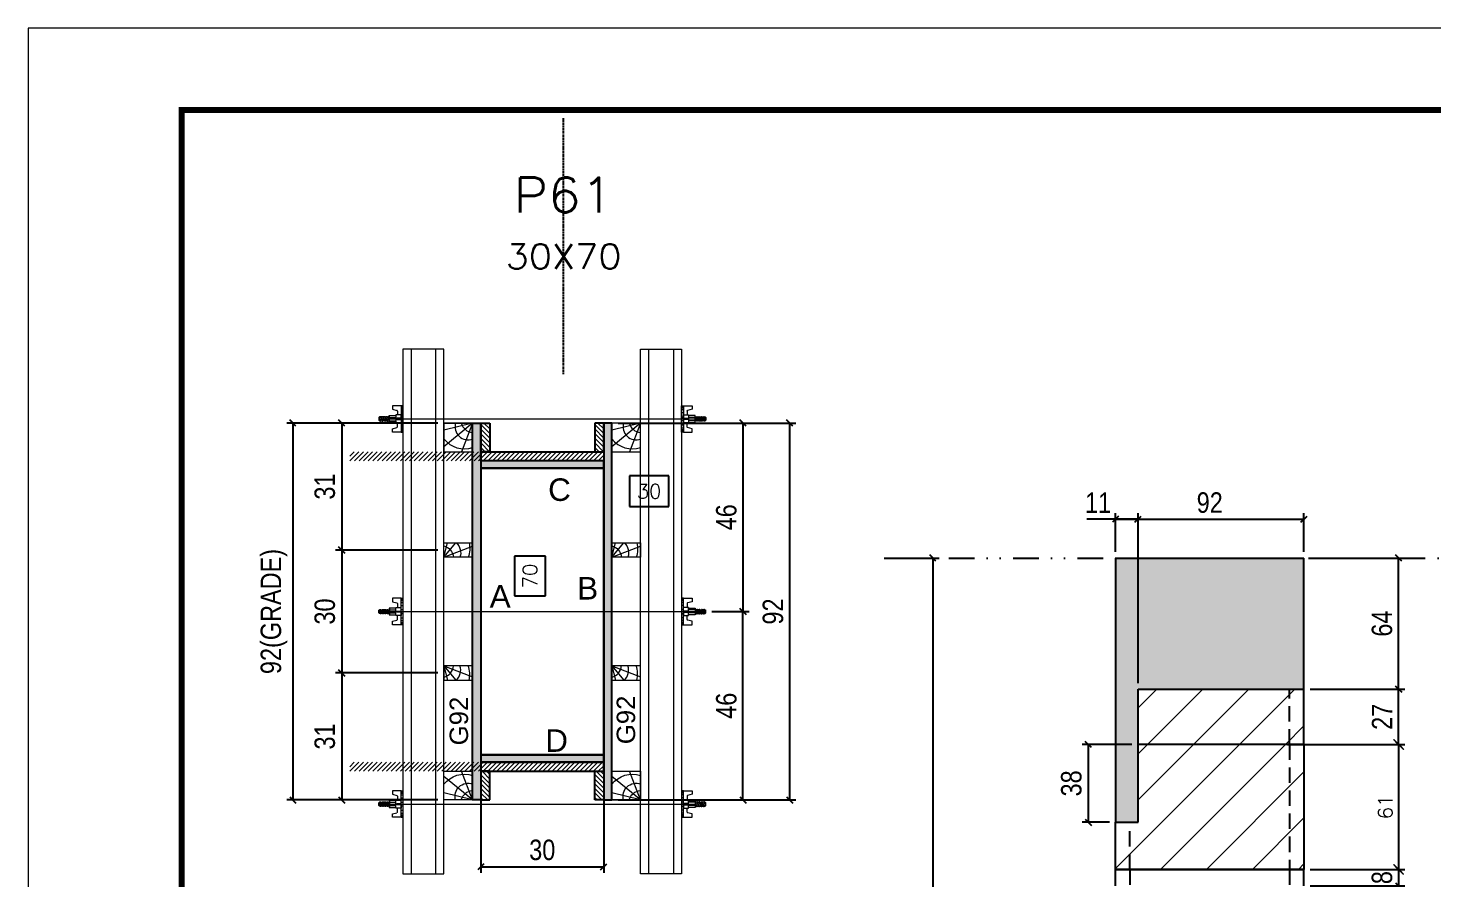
# Model space of a CAD drawing. Extents: x 28748 to 35002, y 14885 to 43501.
# Drawn here: x 30347 to 31033, y 37343 to 37758 of the extents above; entities that cross this region are included whole.
import ezdxf
from ezdxf.enums import TextEntityAlignment as Align

# ---------------------------------------------------------------- set-up
doc = ezdxf.new("R2010")
doc.units = 0
for name, pattern in [('DASHED', [0.75, 0.5, -0.25]), ('DIVIDE2', [0.625, 0.25, -0.125, 0, -0.125, 0, -0.125]), ('HIDDEN', [0.375, 0.25, -0.125])]:
    doc.linetypes.add(name, pattern=pattern)
for name, color, linetype in [('CHAPA', 1, 'Continuous'), ('COTA', 241, 'Continuous'), ('MEIO_PONT', 93, 'Continuous'), ('Nível', 160, 'Continuous'), ('Painéis', 200, 'Continuous'), ('SARRAFO', 251, 'Continuous'), ('Sarrafo de Pressão', 42, 'HIDDEN'), ('Texto de Titulo', 7, 'Continuous'), ('Texto Qtd Sarr', 242, 'Continuous'), ('TEXTO_GERAL', 7, 'Continuous')]:
    doc.layers.add(name, color=color, linetype=linetype)
for name, color, linetype, lineweight in [('Folhas', 255, 'Continuous', 9), ('Hachura', 251, 'Continuous', 9), ('Madeira', 126, 'Continuous', 18), ('Perfil Metálico', 224, 'Continuous', 18), ('SARRAFO DE PRESSAO', 251, 'DASHED', 9), ('Texto Seção', 7, 'Continuous', 15)]:
    doc.layers.add(name, color=color, linetype=linetype, lineweight=lineweight)
doc.styles.add('ARIAL', font='arial.ttf')
doc.styles.add('COTA TECNICA', font='techl___.ttf', dxfattribs={"height": 10})
doc.styles.add('COTA TECNICA 2X', font='techl___.ttf', dxfattribs={"height": 10})
doc.styles.add('COTA TECNICA-50', font='techl___.ttf', dxfattribs={"height": 10})
doc.styles.add('ROMANS', font='romans.shx')
doc.styles.add('SANSSERIF', font='sas_____.pfb')
doc.dimstyles.new('COTA PAINEL-50', dxfattribs={"dimtxt": 10, "dimasz": 3, "dimexe": 3, "dimexo": 3, "dimgap": 3, "dimtad": 1, "dimdec": 1, "dimzin": 12, "dimdsep": 46, "dimtxsty": 'COTA TECNICA-50', "dimblk1": 'OBLIQUE', "dimblk2": 'OBLIQUE', "dimsah": 1, "dimcen": 0.9, "dimclrd": 4, "dimclre": 4, "dimclrt": 240, "dimadec": 1, "dimazin": 3, "dimtfac": 1, "dimtdec": 1, "dimtmove": 0, "dimatfit": 3, "dimfxl": 1, "dimtolj": 1, "dimtzin": 12, "dimarcsym": 0})
doc.dimstyles.new('Cota Paínel', dxfattribs={"dimtxt": 7, "dimasz": 5, "dimexe": 3, "dimexo": 3, "dimgap": 3, "dimtad": 1, "dimdec": 1, "dimzin": 12, "dimdsep": 46, "dimtxsty": 'ROMANS', "dimblk": 'ARCHTICK', "dimcen": 0, "dimclrd": 4, "dimclre": 4, "dimclrt": 1, "dimadec": 1, "dimazin": 3, "dimtfac": 1, "dimtdec": 1, "dimtmove": 0, "dimatfit": 3, "dimldrblk": 'OBLIQUE', "dimfxl": 1, "dimtolj": 1, "dimtzin": 12, "dimarcsym": 0})
doc.dimstyles.new('PAINEL', dxfattribs={"dimtxt": 10, "dimasz": 3, "dimexe": 3, "dimexo": 3, "dimgap": 3, "dimtad": 1, "dimdec": 1, "dimzin": 12, "dimdsep": 46, "dimtxsty": 'COTA TECNICA', "dimblk1": 'OBLIQUE', "dimblk2": 'OBLIQUE', "dimsah": 1, "dimcen": 0.9, "dimclrd": 4, "dimclre": 4, "dimclrt": 240, "dimadec": 1, "dimazin": 3, "dimtfac": 1, "dimtdec": 1, "dimtmove": 0, "dimatfit": 3, "dimfxl": 1, "dimtolj": 1, "dimtzin": 12, "dimarcsym": 0})
doc.dimstyles.new('SECAO PILAR', dxfattribs={"dimtxt": 10, "dimasz": 3, "dimexe": 3, "dimexo": 3, "dimgap": 3, "dimtad": 1, "dimdec": 1, "dimlfac": 0.5, "dimzin": 12, "dimdsep": 46, "dimtxsty": 'COTA TECNICA 2X', "dimblk1": 'OBLIQUE', "dimblk2": 'OBLIQUE', "dimsah": 1, "dimcen": 0.9, "dimclrd": 256, "dimclre": 256, "dimclrt": 256, "dimadec": 1, "dimazin": 3, "dimtfac": 1, "dimtdec": 1, "dimtmove": 0, "dimatfit": 3, "dimfxl": 1, "dimtolj": 1, "dimtzin": 12, "dimarcsym": 0})
doc.dimstyles.new('SECÇÃO 2', dxfattribs={"dimtxt": 7, "dimasz": 6, "dimexe": 0.18, "dimexo": 2, "dimgap": -4, "dimtad": 3, "dimdec": 1, "dimlfac": 0.5, "dimzin": 12, "dimdsep": 46, "dimtxsty": 'ROMANS', "dimblk": 'ARCHTICK', "dimcen": 0.09, "dimse1": 1, "dimse2": 1, "dimsd1": 1, "dimsd2": 1, "dimclrd": 180, "dimclre": 5, "dimclrt": 1, "dimadec": 0, "dimazin": 3, "dimtfac": 1, "dimtdec": 1, "dimtofl": 0, "dimtmove": 0, "dimatfit": 3, "dimldrblk": 'ARCHTICK', "dimfxl": 1, "dimtolj": 1, "dimtzin": 0, "dimarcsym": 0})
pattern_1 = [(45, (0, 49), (-11.22532, 11.22532), [])]

# ---------------------------------------------------------------- blocks, each defined once
blk = doc.blocks.new('9999999999')
at = {"layer": 'Folhas'}
blk.add_lwpolyline([(98138.98, 34190.21), (99623.98, 34190.21), (99623.98, 35240.21), (98138.98, 35240.21)], close=True, dxfattribs=at)
at = {"layer": 'Folhas', "color": 30, "const_width": 3}
blk.add_lwpolyline([(98213.98, 34230.21), (99583.98, 34230.21), (99583.98, 35200.21), (98213.98, 35200.21)], close=True, dxfattribs=at)
blk = doc.blocks.new('titulo1')
at = {"layer": 'Defpoints', "color": 252, "linetype": 'HIDDEN', "ltscale": 2}
blk.add_line((0, 0), (0, 125), dxfattribs=at)
at = {"layer": 'Defpoints', "style": 'ROMANS', "oblique": 15}
blk.add_attdef('FOLHA', text='', height=10, dxfattribs=at).set_placement((0, 15.58), align=Align.MIDDLE_CENTER)
at = {"layer": 'Texto Qtd Sarr', "color": 3, "style": 'ROMANS', "oblique": 15}
for tag, height, p in [('TITULO', 17, (0, 71.45)), ('SEÇÃO', 12, (0, 41.55))]:
    blk.add_attdef(tag, text='', height=height, dxfattribs=at).set_placement(p, align=Align.MIDDLE_CENTER)
blk = doc.blocks.new('_Oblique')
at = {"color": 0, "linetype": 'ByBlock', "lineweight": -2}
blk.add_line((-0.5, -0.5), (0.5, 0.5), dxfattribs=at)
blk = doc.blocks.new('*D1566')
at = {"layer": 'COTA', "color": 4, "linetype": 'ByBlock', "lineweight": -2, "transparency": 16777216}
for p, q in [((30767.91, 37499.15), (30791.63, 37499.15)), ((30788.63, 37499.15), (30788.63, 37099.15)), ((30767.91, 37099.15), (30791.63, 37099.15))]:
    blk.add_line(p, q, dxfattribs=at)
at = {"layer": 'Defpoints', "color": 0, "linetype": 'ByBlock', "transparency": 16777216}
for p in [(30764.91, 37499.15), (30764.91, 37099.15), (30788.63, 37099.15)]:
    blk.add_point(p, dxfattribs=at)
at = {"layer": 'COTA', "color": 4, "linetype": 'ByBlock', "lineweight": -2, "transparency": 16777216, "xscale": 3, "yscale": 3, "zscale": 3}
for p, rotation in [((30788.63, 37499.15), 90), ((30788.63, 37099.15), 270)]:
    blk.add_blockref('_Oblique', p, dxfattribs=dict(at, rotation=rotation))
at = {"layer": 'COTA', "color": 240, "linetype": 'ByBlock', "transparency": 16777216, "insert": (30780.53, 37304.79), "char_height": 10, "attachment_point": 5, "rotation": 90, "style": 'COTA TECNICA'}
blk.add_mtext('\\A1;400', dxfattribs=at)
blk = doc.blocks.new('*D467')
at = {"layer": 'COTA', "color": 180, "lineweight": -2, "transparency": 16777216}
for p, q in [((30599.4, 37500.08), (30584.4, 37500.08)), ((30584.4, 37500.08), (30584.4, 37480.75)), ((30599.4, 37480.75), (30599.4, 37500.08)), ((30584.4, 37480.75), (30599.4, 37480.75))]:
    blk.add_line(p, q, dxfattribs=at)
at = {"layer": 'Defpoints', "color": 0, "transparency": 16777216}
for p in [(30567.89, 37543.05), (30567.89, 37403.05), (30603.4, 37403.05)]:
    blk.add_point(p, dxfattribs=at)
at = {"layer": 'COTA', "color": 1, "transparency": 16777216, "insert": (30591.9, 37490.42), "char_height": 7, "attachment_point": 5, "rotation": 90, "style": 'ROMANS'}
blk.add_mtext('\\A1;70', dxfattribs=at)
blk = doc.blocks.new('_ArchTick')
at = {"color": 0, "linetype": 'ByBlock', "const_width": 0.15}
blk.add_lwpolyline([(-0.5, -0.5), (0.5, 0.5)], dxfattribs=at)
blk = doc.blocks.new('*D487')
at = {"layer": 'COTA', "lineweight": -2, "transparency": 16777216}
for p, q in [((30634.89, 37565.05), (30721.67, 37565.05)), ((30718.67, 37565.05), (30718.67, 37381.05)), ((30634.89, 37381.05), (30721.67, 37381.05))]:
    blk.add_line(p, q, dxfattribs=at)
at = {"layer": 'Defpoints', "color": 0, "transparency": 16777216}
for p in [(30631.89, 37565.05), (30631.89, 37381.05), (30718.67, 37381.05)]:
    blk.add_point(p, dxfattribs=at)
at = {"layer": 'COTA', "lineweight": -2, "transparency": 16777216, "xscale": 3, "yscale": 3, "zscale": 3}
for p, rotation in [((30718.67, 37565.05), 90), ((30718.67, 37381.05), 270)]:
    blk.add_blockref('_Oblique', p, dxfattribs=dict(at, rotation=rotation))
at = {"layer": 'COTA', "transparency": 16777216, "insert": (30710.58, 37473.05), "char_height": 10, "attachment_point": 5, "rotation": 90, "style": 'COTA TECNICA 2X'}
blk.add_mtext('\\A1;92', dxfattribs=at)
blk = doc.blocks.new('*D488')
at = {"layer": 'COTA', "lineweight": -2, "transparency": 16777216}
for p, q in [((30668.89, 37565.05), (30698.9, 37565.05)), ((30695.9, 37565.05), (30695.9, 37473.05)), ((30680.69, 37473.05), (30698.9, 37473.05))]:
    blk.add_line(p, q, dxfattribs=at)
at = {"layer": 'Defpoints', "color": 0, "transparency": 16777216}
for p in [(30665.89, 37565.05), (30677.69, 37473.05), (30695.9, 37473.05)]:
    blk.add_point(p, dxfattribs=at)
at = {"layer": 'COTA', "lineweight": -2, "transparency": 16777216, "xscale": 3, "yscale": 3, "zscale": 3}
for p, rotation in [((30695.9, 37565.05), 90), ((30695.9, 37473.05), 270)]:
    blk.add_blockref('_Oblique', p, dxfattribs=dict(at, rotation=rotation))
at = {"layer": 'COTA', "transparency": 16777216, "insert": (30687.8, 37519.05), "char_height": 10, "attachment_point": 5, "rotation": 90, "style": 'COTA TECNICA 2X'}
blk.add_mtext('\\A1;46', dxfattribs=at)
blk = doc.blocks.new('*D489')
at = {"layer": 'COTA', "lineweight": -2, "transparency": 16777216}
for p, q in [((30680.69, 37473.05), (30698.9, 37473.05)), ((30695.9, 37381.05), (30695.9, 37473.05)), ((30668.89, 37381.05), (30698.9, 37381.05))]:
    blk.add_line(p, q, dxfattribs=at)
at = {"layer": 'Defpoints', "color": 0, "transparency": 16777216}
for p in [(30677.69, 37473.05), (30695.9, 37473.05), (30665.89, 37381.05)]:
    blk.add_point(p, dxfattribs=at)
at = {"layer": 'COTA', "lineweight": -2, "transparency": 16777216, "xscale": 3, "yscale": 3, "zscale": 3}
for p, rotation in [((30695.9, 37473.05), 90), ((30695.9, 37381.05), 270)]:
    blk.add_blockref('_Oblique', p, dxfattribs=dict(at, rotation=rotation))
at = {"layer": 'COTA', "transparency": 16777216, "insert": (30687.8, 37427.05), "char_height": 10, "attachment_point": 5, "rotation": 90, "style": 'COTA TECNICA 2X'}
blk.add_mtext('\\A1;46', dxfattribs=at)
blk = doc.blocks.new('*D490')
at = {"layer": 'COTA', "color": 180, "lineweight": -2, "transparency": 16777216}
for p, q in [((30659.74, 37539.25), (30640.41, 37539.25)), ((30640.41, 37539.25), (30640.41, 37524.25)), ((30659.74, 37524.25), (30659.74, 37539.25)), ((30640.41, 37524.25), (30659.74, 37524.25))]:
    blk.add_line(p, q, dxfattribs=at)
at = {"layer": 'Defpoints', "color": 0, "transparency": 16777216}
for p in [(30567.89, 37543.05), (30627.89, 37543.05), (30627.89, 37520.25)]:
    blk.add_point(p, dxfattribs=at)
at = {"layer": 'COTA', "color": 1, "transparency": 16777216, "insert": (30650.07, 37531.75), "char_height": 7, "attachment_point": 5, "style": 'ROMANS'}
blk.add_mtext('\\A1;30', dxfattribs=at)
blk = doc.blocks.new('PONTALETE')
at = {"layer": 'Madeira'}
for q in [(2.71, 7), (7, 5.76), (7, 1.74)]:
    blk.add_line((0, 0), q, dxfattribs=at)
blk.add_lwpolyline([(0, 0), (7, 0), (7, 7), (0, 7)], close=True, dxfattribs=at)
for centre, radius, start, end in [((2.04, 0.06), 6.23, 37.2818, 109.0913), ((1.09, 0.9), 3.19, 343.603, 109.9847), ((-0.21, -0.78), 3.09, 14.6322, 86.0383)]:
    blk.add_arc(centre, radius, start, end, dxfattribs=at)
blk = doc.blocks.new('*D491')
at = {"layer": 'COTA', "lineweight": -2, "transparency": 16777216}
for p, q in [((30546.89, 37565.05), (30473.12, 37565.05)), ((30476.12, 37565.05), (30476.12, 37381.05)), ((30546.89, 37381.05), (30473.12, 37381.05))]:
    blk.add_line(p, q, dxfattribs=at)
at = {"layer": 'Defpoints', "color": 0, "transparency": 16777216}
for p in [(30549.89, 37565.05), (30476.12, 37381.05), (30549.89, 37381.05)]:
    blk.add_point(p, dxfattribs=at)
at = {"layer": 'COTA', "lineweight": -2, "transparency": 16777216, "xscale": 3, "yscale": 3, "zscale": 3}
for p, rotation in [((30476.12, 37565.05), 90), ((30476.12, 37381.05), 270)]:
    blk.add_blockref('_Oblique', p, dxfattribs=dict(at, rotation=rotation))
at = {"layer": 'COTA', "transparency": 16777216, "insert": (30466.89, 37473.05), "char_height": 10, "attachment_point": 5, "rotation": 90, "style": 'COTA TECNICA 2X'}
blk.add_mtext('\\A1;92(GRADE)', dxfattribs=at)
blk = doc.blocks.new('MEIO PONTALETE')
at = {"layer": 'Madeira'}
for q in [(2.71, 7), (3.5, 2.88), (3.5, 0.87)]:
    blk.add_line((0, 0), q, dxfattribs=at)
blk.add_lwpolyline([(0, 0), (3.5, 0), (3.5, 7), (0, 7)], close=True, dxfattribs=at)
for centre, radius, start, end in [((2.04, 0.06), 6.23, 76.4499, 109.0913), ((1.09, 0.9), 3.19, 40.9063, 109.9847), ((-0.21, -0.78), 3.09, 14.6322, 86.0383)]:
    blk.add_arc(centre, radius, start, end, dxfattribs=at)
blk = doc.blocks.new('*D492')
at = {"layer": 'COTA', "lineweight": -2, "transparency": 16777216}
for p, q in [((30546.89, 37443.05), (30496.96, 37443.05)), ((30499.96, 37443.05), (30499.96, 37381.05)), ((30546.89, 37381.05), (30496.96, 37381.05))]:
    blk.add_line(p, q, dxfattribs=at)
at = {"layer": 'Defpoints', "color": 0, "transparency": 16777216}
for p in [(30549.89, 37443.05), (30499.96, 37381.05), (30549.89, 37381.05)]:
    blk.add_point(p, dxfattribs=at)
at = {"layer": 'COTA', "lineweight": -2, "transparency": 16777216, "xscale": 3, "yscale": 3, "zscale": 3}
for p, rotation in [((30499.96, 37443.05), 90), ((30499.96, 37381.05), 270)]:
    blk.add_blockref('_Oblique', p, dxfattribs=dict(at, rotation=rotation))
at = {"layer": 'COTA', "transparency": 16777216, "insert": (30491.74, 37412.05), "char_height": 10, "attachment_point": 5, "rotation": 90, "style": 'COTA TECNICA 2X'}
blk.add_mtext('\\A1;31', dxfattribs=at)
blk = doc.blocks.new('C')
at = {"layer": 'Hachura', "color": 0}
for p, q in [((0, 3.22), (0, -3.22)), ((0.45, 3.22), (0, 3.22)), ((0.46, 3.16), (0, 3.16)), ((0.46, 3.05), (0, 3.05)), ((0.46, 2.88), (0, 2.88)), ((0, 2.75), (0, -1.16)), ((0.46, 2.65), (0, 2.65)), ((0.46, 2.23), (0, 2.23)), ((0.46, 1.51), (0, 1.51)), ((0.39, 0.49), (0.17, 0.49)), ((0.45, -3.23), (0.45, 3.22)), ((0.45, 3.22), (2.58, 3.22)), ((1.74, 0.97), (0.45, 0.97)), ((1.45, 0.1), (0.45, 0.1)), ((1.35, 1.94), (1.35, 0.96)), ((2.58, 2.39), (1.47, 2.09)), ((1.74, -0.97), (1.74, 0.97)), ((1.74, 0.97), (1.74, 0.84)), ((1.74, 0.97), (1.74, 0.84)), ((1.74, 0.84), (3.35, 0.84)), ((3.35, 0.45), (1.74, 0.45)), ((2.58, 3.22), (2.58, 2.39)), ((3.32, 0.84), (3.32, -0.84)), ((3.35, 0.84), (3.35, -0.84)), ((3.68, 0.45), (3.35, 0.45)), ((3.84, -0.52), (3.35, 0.45)), ((3.35, 0.06), (3.67, -0.57)), ((3.68, 0.45), (4.16, -0.52)), ((3.72, 0.5), (4.25, -0.57)), ((4.37, -0.55), (3.83, 0.53)), ((4.15, 0.45), (3.93, 0.45)), ((4.42, -0.52), (3.93, 0.45)), ((4.15, 0.45), (4.26, 0.45)), ((4.26, 0.45), (4.74, -0.52)), ((4.3, 0.5), (4.83, -0.57)), ((4.95, -0.55), (4.41, 0.53)), ((4.51, 0.45), (4.84, 0.45)), ((5, -0.52), (4.51, 0.45)), ((4.84, 0.45), (5.32, -0.52)), ((4.88, 0.5), (5.41, -0.57)), ((5.53, -0.55), (4.99, 0.53)), ((5.58, -0.52), (5.09, 0.45)), ((5.42, 0.45), (5.09, 0.45)), ((5.58, -0.52), (5.09, 0.45)), ((5.42, 0.45), (5.74, -0.19)), ((5.46, 0.5), (5.74, -0.07)), ((5.74, 0.19), (5.57, 0.53)), ((5.74, 0.32), (5.68, 0.45)), ((5.68, 0.45), (5.74, 0.45)), ((5.74, 0.45), (5.9, 0.29)), ((5.74, 0.45), (5.74, -0.52)), ((5.9, -0.36), (5.9, 0.29)), ((0.45, 0), (0, 0)), ((0.46, -1.52), (0, -1.52)), ((0.46, -2.23), (0, -2.23)), ((0.46, -2.65), (0, -2.65)), ((0.46, -2.88), (0, -2.88)), ((0.46, -3.05), (0, -3.05)), ((0.46, -3.16), (0, -3.16)), ((0, -3.22), (2.57, -3.22)), ((0.08, -0.48), (0.29, -0.48)), ((0.29, -0.48), (0.4, -0.48)), ((0.45, 0), (0.45, -0.97)), ((0.45, -0.16), (1.45, -0.16)), ((0.45, -0.65), (0.45, -0.32)), ((0.45, -3.23), (0.45, -0.65)), ((0.45, -0.97), (1.74, -0.97)), ((1.35, -1.94), (1.35, -0.97)), ((2.58, -2.39), (1.47, -2.1)), ((3.35, -0.32), (1.74, -0.32)), ((3.35, -0.84), (1.74, -0.84)), ((2.58, -3.23), (2.58, -2.39)), ((3.35, -0.07), (3.58, -0.52)), ((3.35, -0.52), (3.58, -0.52)), ((3.84, -0.52), (4.16, -0.52)), ((4.42, -0.52), (4.74, -0.52)), ((4.63, -0.52), (4.74, -0.52)), ((5, -0.52), (5.32, -0.52)), ((5.58, -0.52), (5.74, -0.52)), ((5.74, -0.52), (5.9, -0.36)), ((5.74, -0.52), (5.74, -0.52))]:
    blk.add_line(p, q, dxfattribs=at)
for centre, radius, start, end in [((1.52, 1.94), 0.161, 104.7436, 180), ((1.44, -0.03), 0.129, 272.695, 87.305), ((3.81, 0.39), 0.143, 25.5688, 154.4312), ((4.39, 0.39), 0.143, 25.5688, 154.4312), ((4.97, 0.39), 0.143, 25.5688, 154.4312), ((5.55, 0.39), 0.143, 25.5688, 154.4312), ((0.17, -0.37), 0.174, 221.744, 317.8592), ((1.52, -1.94), 0.161, 180, 255.2564), ((3.71, -0.4), 0.174, 222.1408, 318.256), ((4.29, -0.4), 0.174, 222.1408, 318.256), ((4.87, -0.4), 0.174, 222.1408, 318.256), ((5.45, -0.4), 0.174, 222.1408, 318.256), ((5.61, -0.4), 0.174, 317.8592, 318.256)]:
    blk.add_arc(centre, radius, start, end, dxfattribs=at)
blk = doc.blocks.new('*D493')
at = {"layer": 'COTA', "lineweight": -2, "transparency": 16777216}
for p, q in [((30546.89, 37565.05), (30496.96, 37565.05)), ((30499.96, 37565.05), (30499.96, 37503.05)), ((30546.89, 37503.05), (30496.96, 37503.05))]:
    blk.add_line(p, q, dxfattribs=at)
at = {"layer": 'Defpoints', "color": 0, "transparency": 16777216}
for p in [(30549.89, 37565.05), (30499.96, 37503.05), (30549.89, 37503.05)]:
    blk.add_point(p, dxfattribs=at)
at = {"layer": 'COTA', "lineweight": -2, "transparency": 16777216, "xscale": 3, "yscale": 3, "zscale": 3}
for p, rotation in [((30499.96, 37565.05), 90), ((30499.96, 37503.05), 270)]:
    blk.add_blockref('_Oblique', p, dxfattribs=dict(at, rotation=rotation))
at = {"layer": 'COTA', "transparency": 16777216, "insert": (30491.74, 37534.05), "char_height": 10, "attachment_point": 5, "rotation": 90, "style": 'COTA TECNICA 2X'}
blk.add_mtext('\\A1;31', dxfattribs=at)
blk = doc.blocks.new('*D494')
at = {"layer": 'COTA', "lineweight": -2, "transparency": 16777216}
for p, q in [((30546.89, 37503.05), (30496.96, 37503.05)), ((30499.96, 37503.05), (30499.96, 37443.05)), ((30546.89, 37443.05), (30496.96, 37443.05))]:
    blk.add_line(p, q, dxfattribs=at)
at = {"layer": 'Defpoints', "color": 0, "transparency": 16777216}
for p in [(30549.89, 37503.05), (30499.96, 37443.05), (30549.89, 37443.05)]:
    blk.add_point(p, dxfattribs=at)
at = {"layer": 'COTA', "lineweight": -2, "transparency": 16777216, "xscale": 3, "yscale": 3, "zscale": 3}
for p, rotation in [((30499.96, 37503.05), 90), ((30499.96, 37443.05), 270)]:
    blk.add_blockref('_Oblique', p, dxfattribs=dict(at, rotation=rotation))
at = {"layer": 'COTA', "transparency": 16777216, "insert": (30491.74, 37473.05), "char_height": 10, "attachment_point": 5, "rotation": 90, "style": 'COTA TECNICA 2X'}
blk.add_mtext('\\A1;30', dxfattribs=at)
blk = doc.blocks.new('*D1572')
at = {"layer": 'COTA', "lineweight": -2, "transparency": 16777216}
for p, q in [((30567.89, 37396.45), (30567.89, 37345.41)), ((30627.89, 37396.45), (30627.89, 37345.41)), ((30567.89, 37348.41), (30627.89, 37348.41))]:
    blk.add_line(p, q, dxfattribs=at)
at = {"layer": 'Defpoints', "color": 0, "transparency": 16777216}
for p in [(30567.89, 37399.45), (30627.89, 37399.45), (30627.89, 37348.41)]:
    blk.add_point(p, dxfattribs=at)
at = {"layer": 'COTA', "lineweight": -2, "transparency": 16777216, "xscale": 3, "yscale": 3, "zscale": 3, "rotation": 180}
blk.add_blockref('_Oblique', (30567.89, 37348.41), dxfattribs=at)
at = {"layer": 'COTA', "lineweight": -2, "transparency": 16777216, "xscale": 3, "yscale": 3, "zscale": 3}
blk.add_blockref('_Oblique', (30627.89, 37348.41), dxfattribs=at)
at = {"layer": 'COTA', "transparency": 16777216, "insert": (30597.89, 37356.63), "char_height": 10, "attachment_point": 5, "style": 'COTA TECNICA 2X'}
blk.add_mtext('\\A1;30', dxfattribs=at)
blk = doc.blocks.new('*D1581')
at = {"layer": 'COTA', "color": 4, "lineweight": -2, "transparency": 16777216}
for p, q in [((30961.79, 37408.15), (31019.03, 37408.15)), ((31016.03, 37408.15), (31016.03, 37347.15)), ((30972.79, 37347.15), (31019.03, 37347.15))]:
    blk.add_line(p, q, dxfattribs=at)
at = {"layer": 'Defpoints', "color": 0, "transparency": 16777216}
for p in [(30958.79, 37408.15), (30969.79, 37347.15), (31016.03, 37347.15)]:
    blk.add_point(p, dxfattribs=at)
at = {"layer": 'COTA', "color": 4, "lineweight": -2, "transparency": 16777216, "xscale": 5, "yscale": 5, "zscale": 5}
for p, rotation in [((31016.03, 37408.15), 90), ((31016.03, 37347.15), 270)]:
    blk.add_blockref('_ArchTick', p, dxfattribs=dict(at, rotation=rotation))
at = {"layer": 'COTA', "color": 1, "transparency": 16777216, "insert": (31009.53, 37377.65), "char_height": 7, "attachment_point": 5, "rotation": 90, "style": 'ROMANS'}
blk.add_mtext('\\A1;61', dxfattribs=at)
blk = doc.blocks.new('*D1350')
at = {"layer": 'COTA', "color": 4, "lineweight": -2, "transparency": 16777216}
for p, q in [((30972.79, 37499.15), (31019.03, 37499.15)), ((31016.03, 37435.15), (31016.03, 37499.15)), ((30972.79, 37435.15), (31019.03, 37435.15))]:
    blk.add_line(p, q, dxfattribs=at)
at = {"layer": 'Defpoints', "color": 0, "transparency": 16777216}
for p in [(30969.79, 37499.15), (31016.03, 37499.15), (30969.79, 37435.15)]:
    blk.add_point(p, dxfattribs=at)
at = {"layer": 'COTA', "color": 4, "lineweight": -2, "transparency": 16777216, "xscale": 3, "yscale": 3, "zscale": 3}
for p, rotation in [((31016.03, 37499.15), 90), ((31016.03, 37435.15), 270)]:
    blk.add_blockref('_Oblique', p, dxfattribs=dict(at, rotation=rotation))
at = {"layer": 'COTA', "color": 240, "transparency": 16777216, "insert": (31007.93, 37467.15), "char_height": 10, "attachment_point": 5, "rotation": 90, "style": 'COTA TECNICA-50'}
blk.add_mtext('\\A1;64', dxfattribs=at)
blk = doc.blocks.new('*D2170')
at = {"layer": 'COTA', "color": 4, "lineweight": -2, "transparency": 16777216}
for p, q in [((30972.79, 37435.15), (31019.03, 37435.15)), ((31016.03, 37408.15), (31016.03, 37435.15)), ((30972.79, 37408.15), (31019.03, 37408.15))]:
    blk.add_line(p, q, dxfattribs=at)
at = {"layer": 'Defpoints', "color": 0, "transparency": 16777216}
for p in [(30969.79, 37435.15), (31016.03, 37435.15), (30969.79, 37408.15)]:
    blk.add_point(p, dxfattribs=at)
at = {"layer": 'COTA', "color": 4, "lineweight": -2, "transparency": 16777216, "xscale": 3, "yscale": 3, "zscale": 3}
for p, rotation in [((31016.03, 37435.15), 90), ((31016.03, 37408.15), 270)]:
    blk.add_blockref('_Oblique', p, dxfattribs=dict(at, rotation=rotation))
at = {"layer": 'COTA', "color": 240, "transparency": 16777216, "insert": (31007.96, 37421.65), "char_height": 10, "attachment_point": 5, "rotation": 90, "style": 'COTA TECNICA'}
blk.add_mtext('\\A1;27', dxfattribs=at)
blk = doc.blocks.new('*D2226')
at = {"layer": 'COTA', "color": 4, "lineweight": -2, "transparency": 16777216}
for p, q in [((30885.79, 37408.15), (30861.49, 37408.15)), ((30864.49, 37408.15), (30864.49, 37370.15)), ((30874.79, 37370.15), (30861.49, 37370.15))]:
    blk.add_line(p, q, dxfattribs=at)
at = {"layer": 'Defpoints', "color": 0, "transparency": 16777216}
for p in [(30888.79, 37408.15), (30864.49, 37370.15), (30877.79, 37370.15)]:
    blk.add_point(p, dxfattribs=at)
at = {"layer": 'COTA', "color": 4, "lineweight": -2, "transparency": 16777216, "xscale": 3, "yscale": 3, "zscale": 3}
for p, rotation in [((30864.49, 37408.15), 90), ((30864.49, 37370.15), 270)]:
    blk.add_blockref('_Oblique', p, dxfattribs=dict(at, rotation=rotation))
at = {"layer": 'COTA', "color": 240, "transparency": 16777216, "insert": (30856.25, 37389.15), "char_height": 10, "attachment_point": 5, "rotation": 90, "style": 'COTA TECNICA'}
blk.add_mtext('\\A1;38', dxfattribs=at)
blk = doc.blocks.new('*D2227')
at = {"layer": 'COTA', "color": 4, "lineweight": -2, "transparency": 16777216}
for p, q in [((30877.79, 37502.15), (30877.79, 37521.11)), ((30888.79, 37438.15), (30888.79, 37521.11)), ((30877.79, 37518.11), (30863.71, 37518.11)), ((30888.79, 37518.11), (30877.79, 37518.11))]:
    blk.add_line(p, q, dxfattribs=at)
at = {"layer": 'Defpoints', "color": 0, "transparency": 16777216}
for p in [(30877.79, 37518.11), (30877.79, 37499.15), (30888.79, 37435.15)]:
    blk.add_point(p, dxfattribs=at)
at = {"layer": 'COTA', "color": 4, "lineweight": -2, "transparency": 16777216, "xscale": 3, "yscale": 3, "zscale": 3, "rotation": 180}
blk.add_blockref('_Oblique', (30877.79, 37518.11), dxfattribs=at)
at = {"layer": 'COTA', "color": 4, "lineweight": -2, "transparency": 16777216, "xscale": 3, "yscale": 3, "zscale": 3}
blk.add_blockref('_Oblique', (30888.79, 37518.11), dxfattribs=at)
at = {"layer": 'COTA', "color": 240, "transparency": 16777216, "insert": (30869.25, 37526.16), "char_height": 10, "attachment_point": 5, "style": 'COTA TECNICA'}
blk.add_mtext('\\A1;11', dxfattribs=at)
blk = doc.blocks.new('*D2228')
at = {"layer": 'COTA', "color": 4, "lineweight": -2, "transparency": 16777216}
for p, q in [((30877.79, 37502.15), (30877.79, 37521.11)), ((30969.79, 37502.15), (30969.79, 37521.11)), ((30877.79, 37518.11), (30969.79, 37518.11))]:
    blk.add_line(p, q, dxfattribs=at)
at = {"layer": 'Defpoints', "color": 0, "transparency": 16777216}
for p in [(30969.79, 37518.11), (30877.79, 37499.15), (30969.79, 37499.15)]:
    blk.add_point(p, dxfattribs=at)
at = {"layer": 'COTA', "color": 4, "lineweight": -2, "transparency": 16777216, "xscale": 3, "yscale": 3, "zscale": 3, "rotation": 180}
blk.add_blockref('_Oblique', (30877.79, 37518.11), dxfattribs=at)
at = {"layer": 'COTA', "color": 4, "lineweight": -2, "transparency": 16777216, "xscale": 3, "yscale": 3, "zscale": 3}
blk.add_blockref('_Oblique', (30969.79, 37518.11), dxfattribs=at)
at = {"layer": 'COTA', "color": 240, "transparency": 16777216, "insert": (30923.79, 37526.19), "char_height": 10, "attachment_point": 5, "style": 'COTA TECNICA'}
blk.add_mtext('\\A1;92', dxfattribs=at)
blk = doc.blocks.new('*D2543')
at = {"layer": 'COTA', "color": 4, "lineweight": -2, "transparency": 16777216}
for p, q in [((30972.79, 37347.15), (31019.03, 37347.15)), ((31016.03, 37347.15), (31016.03, 37339.15)), ((30972.79, 37339.15), (31019.03, 37339.15))]:
    blk.add_line(p, q, dxfattribs=at)
at = {"layer": 'Defpoints', "color": 0, "transparency": 16777216}
for p in [(30969.79, 37347.15), (30969.79, 37339.15), (31016.03, 37339.15)]:
    blk.add_point(p, dxfattribs=at)
at = {"layer": 'COTA', "color": 4, "lineweight": -2, "transparency": 16777216, "xscale": 3, "yscale": 3, "zscale": 3}
for p, rotation in [((31016.03, 37347.15), 90), ((31016.03, 37339.15), 270)]:
    blk.add_blockref('_Oblique', p, dxfattribs=dict(at, rotation=rotation))
at = {"layer": 'COTA', "color": 240, "transparency": 16777216, "insert": (31007.94, 37343.15), "char_height": 10, "attachment_point": 5, "rotation": 90, "style": 'COTA TECNICA'}
blk.add_mtext('\\A1;8', dxfattribs=at)

msp = doc.modelspace()

# ---------------------------------------------------------------- hatches: boundary and pattern name
at = {"layer": 'COTA', "linetype": 'ByBlock'}
h = msp.add_hatch(dxfattribs=at)
h.set_pattern_fill('AR-CONC', color=256, scale=0.03)
h.set_pattern_definition([(50, (0, 49), (5.46554007, -0.47817257), [0.5715, -6.2865]), (355, (0, 49), (-1.05730264, 5.73170536), [0.4572, -5.0292175]), (100.451445, (0.4555, 48.96), (4.4082374, 5.25353256), [0.48570026, -5.34270734]), (46.1842, (0, 50.524), (8.1323712, -1.2612698), [0.85725, -9.42975]), (96.635558, (0.678, 50.419), (7.122124, 7.4227837), [0.7285507, -8.0140682]), (351.184151, (0, 50.524), (7.122124, 7.4227837), [0.685799, -7.543792]), (21, (0.762, 50.143), (4.54843174, -3.06795595), [0.5715, -6.2865]), (326, (0.762, 50.143), (1.85406085, 5.525639), [0.4572, -5.0292]), (71.451445, (1.141, 49.8873), (6.4024926, 2.45768307), [0.48570026, -5.3426981]), (37.5, (0, 49), (0.0926581, 2.53665117), [0, -4.96824, 0, -5.1054, 0, -5.04825]), (7.5, (0, 49), (2.00458988, 3.00541724), [0, -2.91084, 0, -4.85394, 0, -1.92405]), (327.5, (-1.6993, 49), (4.067717855, -0.17186232), [0, -1.905, 0, -5.9436, 0, -7.8867]), (317.5, (-2.4613, 49), (4.44387544, 0.76279473), [0, -2.4765, 0, -3.94716, 0, -5.6007])])
h.paths.add_polyline_path([(30969.79, 37435.15), (30969.79, 37499.15), (30877.79, 37499.15), (30877.79, 37370.15), (30888.79, 37370.15), (30888.79, 37435.15)])
at = {"layer": 'Hachura'}
h = msp.add_hatch(color=256, dxfattribs=at)
h.dxf.hatch_style = 1
h.paths.add_polyline_path([(30567.89, 37381.05), (30563.89, 37381.05), (30563.89, 37565.05), (30567.89, 37565.05)])
h = msp.add_hatch(color=256, dxfattribs=at)
h.dxf.hatch_style = 1
h.paths.add_polyline_path([(30567.89, 37381.05), (30563.89, 37381.05), (30563.89, 37565.05), (30567.89, 37565.05)])
h = msp.add_hatch(dxfattribs=at)
h.set_pattern_fill('ANSI31', color=256, scale=0.5, angle=90, style=0)
h.set_pattern_definition([(135, (7676.4844, 46688.9988), (-1.12253202, -1.12253202), [])])
h.paths.add_polyline_path([(30567.89, 37551.05), (30572.29, 37551.05), (30572.29, 37565.05), (30567.89, 37565.05)])
h = msp.add_hatch(dxfattribs=at)
h.set_pattern_fill('ANSI31', color=256, scale=0.5, angle=90, style=0)
h.set_pattern_definition([(135, (7698.4844, 46688.9988), (-1.12253202, -1.12253202), [])])
h.paths.add_polyline_path([(30627.89, 37551.05), (30623.49, 37551.05), (30623.49, 37565.05), (30627.89, 37565.05)])
h = msp.add_hatch(color=256, dxfattribs=at)
h.dxf.hatch_style = 1
h.paths.add_polyline_path([(30627.89, 37381.05), (30631.89, 37381.05), (30631.89, 37565.05), (30627.89, 37565.05)])
h = msp.add_hatch(color=256, dxfattribs=at)
h.dxf.hatch_style = 1
h.paths.add_polyline_path([(30627.89, 37381.05), (30631.89, 37381.05), (30631.89, 37565.05), (30627.89, 37565.05)])
h = msp.add_hatch(dxfattribs=at)
h.set_pattern_fill('ANSI31', color=256, scale=0.5, style=0)
h.set_pattern_definition([(45, (39677.8444, 60476.0551), (-1.12253202, 1.12253202), [])])
h.paths.add_polyline_path([(30627.89, 37546.65), (30627.89, 37551.05), (30503.89, 37551.05), (30503.89, 37546.65)])
h = msp.add_hatch(color=256, dxfattribs=at)
h.dxf.hatch_style = 1
h.paths.add_polyline_path([(30567.89, 37546.65), (30567.89, 37543.05), (30627.89, 37543.05), (30627.89, 37546.65)])
h = msp.add_hatch(color=256, dxfattribs=at)
h.dxf.hatch_style = 1
h.paths.add_polyline_path([(30567.89, 37546.65), (30567.89, 37543.05), (30627.89, 37543.05), (30627.89, 37546.65)])
at = {"layer": 'Hachura', "linetype": 'ByBlock'}
h = msp.add_hatch(dxfattribs=at)
h.set_pattern_fill('ANSI31', color=256, scale=5)
h.set_pattern_definition(pattern_1)
h.paths.add_polyline_path([(30888.79, 37435.15), (30888.79, 37408.15), (30969.79, 37408.15), (30969.79, 37435.15)])
at = {"layer": 'Hachura'}
h = msp.add_hatch(color=256, dxfattribs=at)
h.dxf.hatch_style = 1
h.paths.add_polyline_path([(30567.89, 37403.05), (30567.89, 37399.45), (30627.89, 37399.45), (30627.89, 37403.05)])
h = msp.add_hatch(color=256, dxfattribs=at)
h.dxf.hatch_style = 1
h.paths.add_polyline_path([(30567.89, 37403.05), (30567.89, 37399.45), (30627.89, 37399.45), (30627.89, 37403.05)])
at = {"layer": 'Hachura', "linetype": 'ByBlock'}
h = msp.add_hatch(dxfattribs=at)
h.set_pattern_fill('ANSI31', color=256, scale=5)
h.set_pattern_definition(pattern_1)
h.paths.add_polyline_path([(30969.79, 37408.15), (30888.79, 37408.15), (30888.79, 37370.15), (30877.79, 37370.15), (30877.79, 37347.15), (30969.79, 37347.15)])
at = {"layer": 'Hachura'}
h = msp.add_hatch(dxfattribs=at)
h.set_pattern_fill('ANSI31', color=256, scale=0.5, style=0)
h.set_pattern_definition([(45, (40052.8444, 60290.8551), (-1.12253202, 1.12253202), [])])
h.paths.add_polyline_path([(30627.89, 37399.45), (30627.89, 37395.05), (30503.89, 37395.05), (30503.89, 37399.45)])
h = msp.add_hatch(dxfattribs=at)
h.set_pattern_fill('ANSI31', color=256, scale=0.5, angle=90, style=0)
h.set_pattern_definition([(135, (7676.4844, 46883.9988), (-1.12253202, -1.12253202), [])])
h.paths.add_polyline_path([(30567.89, 37395.05), (30572.29, 37395.05), (30572.29, 37381.05), (30567.89, 37381.05)])
h = msp.add_hatch(dxfattribs=at)
h.set_pattern_fill('ANSI31', color=256, scale=0.5, angle=90, style=0)
h.set_pattern_definition([(135, (7698.4844, 46883.9988), (-1.12253202, -1.12253202), [])])
h.paths.add_polyline_path([(30627.89, 37395.05), (30623.49, 37395.05), (30623.49, 37381.05), (30627.89, 37381.05)])

# ---------------------------------------------------------------- linework, layer by layer
at = {"layer": 'CHAPA'}
for points in [[(30567.89, 37381.05), (30563.89, 37381.05), (30563.89, 37565.05), (30567.89, 37565.05)], [(30567.89, 37381.05), (30563.89, 37381.05), (30563.89, 37565.05), (30567.89, 37565.05)], [(30627.89, 37381.05), (30631.89, 37381.05), (30631.89, 37565.05), (30627.89, 37565.05)], [(30627.89, 37381.05), (30631.89, 37381.05), (30631.89, 37565.05), (30627.89, 37565.05)], [(30567.89, 37546.65), (30567.89, 37543.05), (30627.89, 37543.05), (30627.89, 37546.65)], [(30567.89, 37546.65), (30567.89, 37543.05), (30627.89, 37543.05), (30627.89, 37546.65)], [(30567.89, 37403.05), (30567.89, 37399.45), (30627.89, 37399.45), (30627.89, 37403.05)], [(30567.89, 37403.05), (30567.89, 37399.45), (30627.89, 37399.45), (30627.89, 37403.05)]]:
    msp.add_lwpolyline(points, close=True, dxfattribs=at)
at = {"layer": 'COTA', "linetype": 'ByBlock'}
for p, q in [((30877.79, 37499.15), (30877.79, 37370.15)), ((30877.79, 37499.15), (30969.79, 37499.15)), ((30969.79, 37435.15), (30969.79, 37499.15)), ((30969.79, 37408.15), (30969.79, 37408.15))]:
    msp.add_line(p, q, dxfattribs=at)
at = {"layer": 'Hachura'}
for p, q in [((30519.09, 37567.05), (30672.89, 37567.06)), ((30519.09, 37473.05), (30672.89, 37473.04)), ((30519.09, 37379.05), (30672.89, 37379.04))]:
    msp.add_line(p, q, dxfattribs=at)
at = {"layer": 'Madeira'}
for points in [[(30563.89, 37381.05), (30549.89, 37381.05), (30549.89, 37565.05), (30563.89, 37565.05)], [(30631.89, 37381.05), (30645.89, 37381.05), (30645.89, 37565.05), (30631.89, 37565.05)]]:
    msp.add_lwpolyline(points, close=True, dxfattribs=at)
at = {"layer": 'Nível', "color": 4, "linetype": 'DIVIDE2', "ltscale": 50}
msp.add_line((30764.91, 37499.15), (31791.84, 37499.15), dxfattribs=at)
at = {"layer": 'Painéis'}
for p, q in [((30888.79, 37435.15), (30969.79, 37435.15)), ((30888.79, 37370.15), (30888.79, 37435.15)), ((30969.79, 37408.15), (30969.79, 37435.15)), ((30969.79, 37408.15), (30888.79, 37408.15)), ((30958.79, 37408.15), (30958.79, 37408.15)), ((30969.79, 37408.15), (30969.79, 37347.15)), ((30877.79, 37347.15), (30877.79, 37370.15)), ((30877.79, 37370.15), (30888.79, 37370.15)), ((30877.79, 37347.15), (30969.79, 37347.15)), ((30969.79, 37347.15), (30877.79, 37347.15)), ((30877.79, 37339.15), (30877.79, 37347.15)), ((30969.79, 37339.15), (30969.79, 37347.15))]:
    msp.add_line(p, q, dxfattribs=at)
msp.add_lwpolyline([(30627.89, 37543.05), (30567.89, 37543.05), (30567.89, 37403.05), (30627.89, 37403.05)], close=True, dxfattribs=at)
at = {"layer": 'Perfil Metálico'}
for points in [[(30529.89, 37345.05), (30549.89, 37345.05), (30549.89, 37601.05), (30529.89, 37601.05)], [(30545.89, 37601.05), (30533.89, 37601.05), (30533.89, 37345.05), (30545.89, 37345.05)], [(30665.89, 37345.05), (30645.89, 37345.05), (30645.89, 37601.05), (30665.89, 37601.05)], [(30649.89, 37601.05), (30661.89, 37601.05), (30661.89, 37345.05), (30649.89, 37345.05)]]:
    msp.add_lwpolyline(points, close=True, dxfattribs=at)
at = {"layer": 'SARRAFO'}
for points in [[(30572.29, 37565.05), (30572.29, 37551.05), (30567.89, 37551.05), (30567.89, 37565.05)], [(30623.49, 37565.05), (30623.49, 37551.05), (30627.89, 37551.05), (30627.89, 37565.05)], [(30567.89, 37551.05), (30627.89, 37551.05), (30627.89, 37546.65), (30567.89, 37546.65)], [(30567.89, 37395.05), (30627.89, 37395.05), (30627.89, 37399.45), (30567.89, 37399.45)], [(30572.29, 37381.05), (30572.29, 37395.05), (30567.89, 37395.05), (30567.89, 37381.05)], [(30623.49, 37381.05), (30623.49, 37395.05), (30627.89, 37395.05), (30627.89, 37381.05)]]:
    msp.add_lwpolyline(points, close=True, dxfattribs=at)
at = {"layer": 'Sarrafo de Pressão', "ltscale": 30}
for p, q in [((30962.79, 37408.15), (30962.79, 37435.15)), ((30962.79, 37408.15), (30962.79, 37347.15)), ((30884.79, 37347.15), (30884.79, 37370.15)), ((30884.79, 37347.15), (30884.79, 37339.15)), ((30962.79, 37347.15), (30962.79, 37339.15))]:
    msp.add_line(p, q, dxfattribs=at)

# ---------------------------------------------------------------- block references
at = {"layer": 'Hachura', "linetype": 'Continuous', "yscale": 2, "zscale": 2, "rotation": 180}
for p, xscale in [((30529.89, 37567.05), 2), ((30665.89, 37567.05), -2)]:
    msp.add_blockref('C', p, dxfattribs=dict(at, xscale=xscale))
at = {"layer": 'Hachura', "linetype": 'Continuous', "yscale": 2, "zscale": 2}
for p, xscale in [((30529.89, 37473.05), -2), ((30665.89, 37473.05), 2), ((30529.89, 37379.05), -2), ((30665.89, 37379.05), 2)]:
    msp.add_blockref('C', p, dxfattribs=dict(at, xscale=xscale))
at = {"layer": 'MEIO_PONT'}
for name, p, xscale, yscale, zscale, rotation in [('PONTALETE', (30563.89, 37565.05), 2, 2, 2, 180), ('PONTALETE', (30645.89, 37565.05), 2, 2, 2, 180), ('MEIO PONTALETE', (30549.89, 37499.55), -1.999999997962732, 1.999999997962732, 1.999999997962732, 270), ('MEIO PONTALETE', (30631.89, 37499.55), -1.999999997962732, 1.999999997962732, 1.999999997962732, 270), ('MEIO PONTALETE', (30549.89, 37446.55), 1.999999997962732, 1.999999997962732, 1.999999997962732, 270), ('MEIO PONTALETE', (30631.89, 37446.55), 1.999999997962732, 1.999999997962732, 1.999999997962732, 270)]:
    msp.add_blockref(name, p, dxfattribs=dict(at, xscale=xscale, yscale=yscale, zscale=zscale, rotation=rotation))
at = {"layer": 'MEIO_PONT', "xscale": -2, "yscale": 2, "zscale": 2}
for p in [(30563.89, 37381.05), (30645.89, 37381.05)]:
    msp.add_blockref('PONTALETE', p, dxfattribs=at)
at = {"layer": 'SARRAFO DE PRESSAO', "color": 6, "linetype": 'ByBlock'}
msp.add_blockref('9999999999', (-67792.14, 2517.66), dxfattribs=at)
at = {"layer": 'Texto Seção'}
ref = msp.add_blockref('titulo1', (30608.3, 37588.92), dxfattribs=at)
ref.add_attrib('TITULO', 'P61', dxfattribs={"layer": 'Texto de Titulo', "color": 7, "height": 17, "style": 'ROMANS', "width": 1.1}).set_placement((30608.3, 37676.42), align=Align.MIDDLE_CENTER)
ref.add_attrib('SEÇÃO', '30X70', dxfattribs={"layer": 'Texto de Titulo', "color": 7, "height": 12, "style": 'ROMANS', "width": 1.1}).set_placement((30608.3, 37646.42), align=Align.MIDDLE_CENTER)

# ---------------------------------------------------------------- texts
at = {"layer": 'TEXTO_GERAL', "style": 'ARIAL'}
for s, p in [('C', (30606.3, 37532.55)), ('A', (30577.35, 37480.49)), ('B', (30620.07, 37484.41)), ('D', (30604.9, 37410.05))]:
    msp.add_text(s, height=11, dxfattribs=at).set_placement(p, align=Align.MIDDLE_CENTER)
at = {"layer": 'TEXTO_GERAL', "color": 0, "linetype": 'Continuous', "style": 'SANSSERIF'}
for p in [(30557.16, 37407.71), (30638.73, 37408.26)]:
    msp.add_text('G92', height=9, rotation=90, dxfattribs=at).set_placement(p, align=Align.MIDDLE_LEFT)

# ---------------------------------------------------------------- dimensions: what is measured, and where the dimension line sits
at = {"layer": 'COTA'}
dim = msp.add_linear_dim(base=(30476.12, 37381.05), p1=(30549.89, 37565.05), p2=(30549.89, 37381.05), angle=270, text='<>(GRADE)', dimstyle='SECAO PILAR', dxfattribs=at)
dim.commit()
dim.dimension.update_dxf_attribs({"geometry": '*D491', "text_midpoint": (30466.89, 37473.05)})
for base, p1, p2, angle, dimstyle, picture, middle in [((30499.96, 37503.05), (30549.89, 37565.05), (30549.89, 37503.05), 270, 'SECAO PILAR', '*D493', (30491.74, 37534.05)), ((30718.67, 37381.05), (30631.89, 37565.05), (30631.89, 37381.05), 270, 'SECAO PILAR', '*D487', (30710.58, 37473.05)), ((30695.9, 37473.05), (30665.89, 37565.05), (30677.69, 37473.05), 270, 'SECAO PILAR', '*D488', (30687.8, 37519.05)), ((30499.96, 37443.05), (30549.89, 37503.05), (30549.89, 37443.05), 270, 'SECAO PILAR', '*D494', (30491.74, 37473.05)), ((31016.03, 37499.15), (30969.79, 37435.15), (30969.79, 37499.15), 90, 'COTA PAINEL-50', '*D1350', (31007.93, 37467.15)), ((30695.9, 37473.05), (30665.89, 37381.05), (30677.69, 37473.05), 90, 'SECAO PILAR', '*D489', (30687.8, 37427.05)), ((30499.96, 37381.05), (30549.89, 37443.05), (30549.89, 37381.05), 270, 'SECAO PILAR', '*D492', (30491.74, 37412.05)), ((31016.03, 37435.15), (30969.79, 37408.15), (30969.79, 37435.15), 90, 'PAINEL', '*D2170', (31007.96, 37421.65)), ((31016.03, 37347.15), (30958.79, 37408.15), (30969.79, 37347.15), 90, 'Cota Paínel', '*D1581', (31009.53, 37377.65)), ((30864.49, 37370.15), (30888.79, 37408.15), (30877.79, 37370.15), 90, 'PAINEL', '*D2226', (30856.25, 37389.15))]:
    dim = msp.add_linear_dim(base=base, p1=p1, p2=p2, angle=angle, dimstyle=dimstyle, dxfattribs=at)
    dim.commit()
    dim.dimension.update_dxf_attribs({"geometry": picture, "text_midpoint": middle})
for base, p1, p2, angle, dimstyle, picture, middle in [((30603.4, 37403.05), (30567.89, 37543.05), (30567.89, 37403.05), 270, 'SECÇÃO 2', '*D467', (30603.4, 37490.42)), ((31016.03, 37339.15), (30969.79, 37347.15), (30969.79, 37339.15), 90, 'PAINEL', '*D2543', (31016.03, 37343.15))]:
    dim = msp.add_linear_dim(base=base, p1=p1, p2=p2, angle=angle, dimstyle=dimstyle, dxfattribs=at)
    dim.commit()
    dim.dimension.update_dxf_attribs({"geometry": picture, "text_midpoint": middle, "dimtype": 160})
dim = msp.add_linear_dim(base=(30627.89, 37520.25), p1=(30567.89, 37543.05), p2=(30627.89, 37543.05), dimstyle='SECÇÃO 2', dxfattribs=at)
dim.commit()
dim.dimension.update_dxf_attribs({"geometry": '*D490', "text_midpoint": (30650.07, 37520.25), "dimtype": 160})
for base, p1, p2, dimstyle, picture, middle in [((30877.79, 37518.11), (30888.79, 37435.15), (30877.79, 37499.15), 'PAINEL', '*D2227', (30869.25, 37526.16)), ((30627.89, 37348.41), (30567.89, 37399.45), (30627.89, 37399.45), 'SECAO PILAR', '*D1572', (30597.89, 37356.63))]:
    dim = msp.add_linear_dim(base=base, p1=p1, p2=p2, dimstyle=dimstyle, dxfattribs=at)
    dim.commit()
    dim.dimension.update_dxf_attribs({"geometry": picture, "text_midpoint": middle})
dim = msp.add_linear_dim(base=(30969.79, 37518.11), p1=(30877.79, 37499.15), p2=(30969.79, 37499.15), dimstyle='PAINEL', override={"dimtmove": 1}, dxfattribs=at)
dim.commit()
dim.dimension.update_dxf_attribs({"geometry": '*D2228', "text_midpoint": (30923.79, 37526.19)})
at = {"layer": 'COTA', "linetype": 'ByBlock'}
dim = msp.add_linear_dim(base=(30788.63, 37099.15), p1=(30764.91, 37499.15), p2=(30764.91, 37099.15), angle=90, dimstyle='PAINEL', dxfattribs=at)
dim.commit()
dim.dimension.update_dxf_attribs({"geometry": '*D1566', "text_midpoint": (30788.63, 37304.79), "dimtype": 160})

doc.saveas('drawing.dxf')
